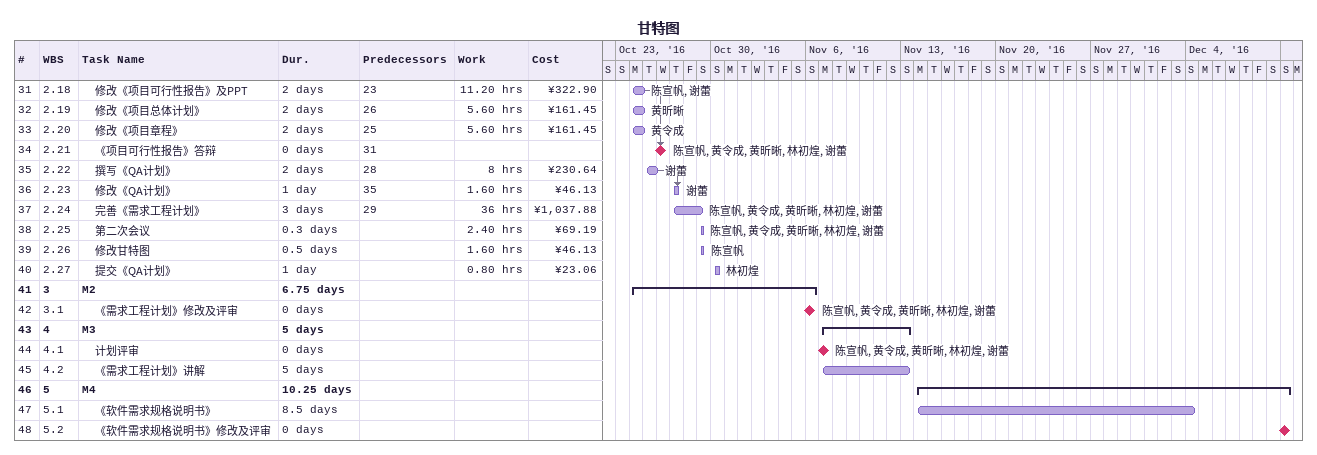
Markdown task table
甘特图

| ID | WBS | Task | Duration | Start | Finish | Predecessors | Resources | Work (h) | Cost (¥) |
|---|---|---|---|---|---|---|---|---|---|
| 31 | 2.18 | 修改《项目可行性报告》及PPT | 2d | 2016-10-24 | 2016-10-25 | 23 | 陈宣帆, 谢蕾 | 11.20 | 322.90 |
| 32 | 2.19 | 修改《项目总体计划》 | 2d | 2016-10-24 | 2016-10-25 | 26 | 黄昕晰 | 5.60 | 161.45 |
| 33 | 2.20 | 修改《项目章程》 | 2d | 2016-10-24 | 2016-10-25 | 25 | 黄令成 | 5.60 | 161.45 |
| 34 | 2.21 | 《项目可行性报告》答辩 | 0d | 2016-10-26 | 2016-10-26 | 31 | 陈宣帆, 黄令成, 黄昕晰, 林初煌, 谢蕾 |  |  |
| 35 | 2.22 | 撰写《QA计划》 | 2d | 2016-10-25 | 2016-10-26 | 28 | 谢蕾 | 8 | 230.64 |
| 36 | 2.23 | 修改《QA计划》 | 1d | 2016-10-27 | 2016-10-27 | 35 | 谢蕾 | 1.60 | 46.13 |
| 37 | 2.24 | 完善《需求工程计划》 | 3d | 2016-10-27 | 2016-10-29 | 29 | 陈宣帆, 黄令成, 黄昕晰, 林初煌, 谢蕾 | 36 | 1037.88 |
| 38 | 2.25 | 第二次会议 | 0.3d | 2016-10-29 | 2016-10-29 |  | 陈宣帆, 黄令成, 黄昕晰, 林初煌, 谢蕾 | 2.40 | 69.19 |
| 39 | 2.26 | 修改甘特图 | 0.5d | 2016-10-29 | 2016-10-29 |  | 陈宣帆 | 1.60 | 46.13 |
| 40 | 2.27 | 提交《QA计划》 | 1d | 2016-10-30 | 2016-10-30 |  | 林初煌 | 0.80 | 23.06 |
| 41 | 3 | **M2** | 6.75d | 2016-10-24 | 2016-11-06 |  |  |  |  |
| 42 | 3.1 | 《需求工程计划》修改及评审 | 0d | 2016-11-06 | 2016-11-06 |  | 陈宣帆, 黄令成, 黄昕晰, 林初煌, 谢蕾 |  |  |
| 43 | 4 | **M3** | 5d | 2016-11-07 | 2016-11-13 |  |  |  |  |
| 44 | 4.1 | 计划评审 | 0d | 2016-11-07 | 2016-11-07 |  | 陈宣帆, 黄令成, 黄昕晰, 林初煌, 谢蕾 |  |  |
| 45 | 4.2 | 《需求工程计划》讲解 | 5d | 2016-11-07 | 2016-11-13 |  |  |  |  |
| 46 | 5 | **M4** | 10.25d | 2016-11-14 | 2016-12-11 |  |  |  |  |
| 47 | 5.1 | 《软件需求规格说明书》 | 8.5d | 2016-11-14 | 2016-12-04 |  |  |  |  |
| 48 | 5.2 | 《软件需求规格说明书》修改及评审 | 0d | 2016-12-11 | 2016-12-11 |  |  |  |  |
